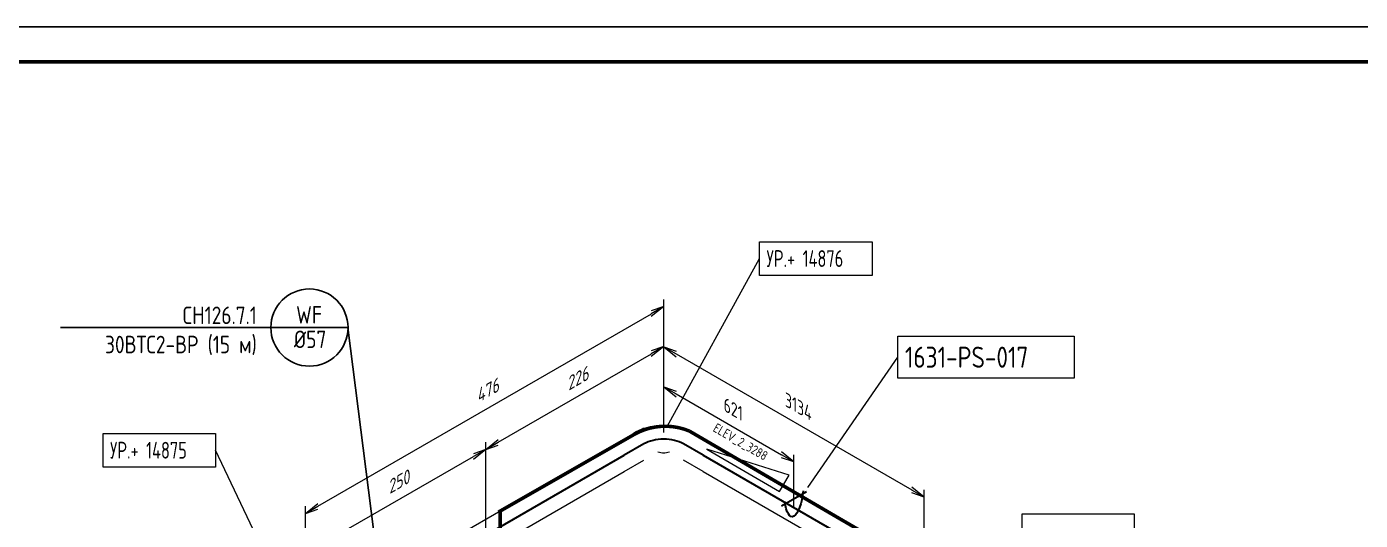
# Model space of a CAD drawing. Header units: millimetres. Extents: x 10051 to 26505, y 4675 to 5194.
# Drawn here: x 21267.3 to 21457.7, y 4988.7 to 5059.2 of the extents above; entities that cross this region are included whole.
import ezdxf
from ezdxf import colors
from ezdxf.entities.mleader import LeaderData, LeaderLine
from ezdxf.enums import TextEntityAlignment as Align
from ezdxf.math import Vec2, Vec3

# ---------------------------------------------------------------- set-up
doc = ezdxf.new("R2010")
doc.units = ezdxf.units.MM
doc.layers.get('0').update_dxf_attribs({"lineweight": 15})
for name, color, linetype, lineweight in [('--TEXT--', 150, 'Continuous', 25), ('_НС', 1, 'Continuous', 30), ('OFORMLENIE', 7, 'Continuous', 25), ('подложка', 252, 'Continuous', 9), ('Построение', 7, 'Continuous', 30)]:
    doc.layers.add(name, color=color, linetype=linetype, lineweight=lineweight)
doc.styles.add('GOST_2.304', font='CS_Gost2304.shx', dxfattribs={"height": 2.5})
doc.styles.add('Style-CS_Gost2304', font='CS_Gost2304.shx')
doc.styles.add('TNR_30', font='times.ttf', dxfattribs={"height": 3})

# ---------------------------------------------------------------- blocks, each defined once
blk = doc.blocks.new('TerminatorOpen_0.4')
at = {"color": 0, "linetype": 'ByBlock', "lineweight": -2}
for q in [(-1, 0.2), (-1, 0), (-1, -0.2)]:
    blk.add_line((0, 0), q, dxfattribs=at)
blk = doc.blocks.new('*U1752')
at = {"linetype": 'ByBlock', "lineweight": -2}
blk.add_lwpolyline([(420, 297), (0, 297), (0, 0), (420, 0)], close=True, dxfattribs=at)
at = {"linetype": 'ByBlock', "lineweight": 50}
blk.add_lwpolyline([(20, 292), (415, 292), (415, 5), (20, 5)], close=True, dxfattribs=at)
at = {"linetype": 'ByBlock', "lineweight": -2, "style": 'TNR_30'}
blk.add_attdef('ВЕРХНИЙ_НОМЕР_ЛИСТА', text='', height=3, dxfattribs=at).set_placement((410, 287), align=Align.MIDDLE_CENTER)
blk = doc.blocks.new('_DotSmall')
at = {"color": 0, "linetype": 'ByBlock', "const_width": 0.5}
blk.add_lwpolyline([(-0.0625, 0, 1), (0.0625, 0, 1)], format="xyb", close=True, dxfattribs=at)

msp = doc.modelspace()

# ---------------------------------------------------------------- hatches: boundary and pattern name
at = {"layer": 'подложка', "extrusion": (-0.707107, 0.408248, -0.57735)}
h = msp.add_hatch(color=256, dxfattribs=at)
edge = h.paths.add_edge_path()
edge.add_arc((-15004.71, -9051.42), 1, 45, 405)
at = {"layer": 'подложка', "extrusion": (-0.707107, -0.408248, 0.57735)}
h = msp.add_hatch(color=256, dxfattribs=at)
edge = h.paths.add_edge_path()
edge.add_arc((6353.53, 12306.81), 1, 45, 405)

# ---------------------------------------------------------------- linework, layer by layer
at = {"layer": '--TEXT--'}
msp.add_circle((21307.66, 5016.24), 5.51, dxfattribs=at)
at = {"layer": '_НС', "linetype": 'Continuous', "lineweight": 30, "const_width": 0.5}
for points in [[(21334.65, 4989.91), (21354, 5000.97, -0.233059), (21361.9, 5001.47), (21394.36, 4982.55, -0.559082), (21394.36, 4977.09), (21363.75, 4959.05), (21363.4, 4957.6), (21373.96, 4929.56), (21379.96, 4925.89), (21386.05, 4908.14), (21383.85, 4901.72), (21393.17, 4878.33)], [(21334.9, 4989.96), (21334.9, 4979.32), (21335.64, 4978.41), (21335.64, 4971.69), (21334.06, 4972.45), (21334.06, 4938.25, -0.534116), (21329.95, 4935.51), (21291.75, 4956.86), (21291.75, 4952.64), (21272.17, 4963.42)]]:
    msp.add_lwpolyline(points, format="xyb", dxfattribs=at)
at = {"layer": 'подложка'}
for p, q in [((21358.72, 5002.14, 218.4), (21371.92, 5026.09, 218.4)), ((21358.72, 5002.14, 218.4), (21371.92, 5026.09, 218.4)), ((21378.81, 4993.39, 233.58), (21391.67, 5012.01, 233.58)), ((21378.81, 4993.39, 233.58), (21391.67, 5012.01, 233.58)), ((21306.68, 4972.65, 260.14), (21294.27, 4998.73, 260.14)), ((21306.68, 4972.65, 260.14), (21294.27, 4998.73, 260.14))]:
    msp.add_line(p, q, dxfattribs=at)
at = {"layer": 'подложка', "extrusion": (0.707107, -0.408248, 0.57735)}
for p, q in [((21358.24, 5001.27, 218.4), (21358.24, 5020.25, 231.82)), ((21308.88, 4990.73, 271.4), (21356.47, 5018.21, 232.54)), ((21358.24, 5001.27, 218.4), (21358.24, 5014.53, 227.78)), ((21334.59, 4999.86, 246.36), (21356.47, 5012.49, 228.5)), ((21332.82, 4986.6, 239.15), (21332.82, 4999.86, 248.53)), ((21332.82, 4986.6, 239.15), (21332.82, 4999.86, 248.53)), ((21308.88, 4985.02, 267.36), (21331.06, 4997.82, 249.25)), ((21307.11, 4971.75, 260.14), (21307.11, 4990.73, 273.57))]:
    msp.add_line(p, q, dxfattribs=at)
at = {"layer": 'подложка', "extrusion": (-0.707107, -0.408248, 0.57735)}
for p, q in [((21358.24, 5001.27, 218.4), (21358.24, 5014.53, 227.78)), ((21360, 5012.49, 228.5), (21393.66, 4993.06, 255.98)), ((21358.24, 5001.27, 218.4), (21358.24, 5008.82, 223.74)), ((21360, 5006.78, 224.46), (21375.06, 4998.08, 236.76)), ((21376.83, 4990.53, 233.58), (21376.83, 4998.08, 238.92)), ((21395.43, 4979.79, 248.77), (21395.43, 4993.06, 258.15))]:
    msp.add_line(p, q, dxfattribs=at)
at = {"layer": 'подложка', "extrusion": (-5.55112e-17, 0.816497, 0.57735)}
for p, q in [((21352.6, 5000.32, 224.63), (21355.42, 5001.95, 222.33)), ((21354.2, 5001.35, 218.29), (21355.18, 5001.8, 217.64)), ((21355.18, 5001.8, 217.64), (21356.33, 5002.12, 217.19)), ((21356.33, 5002.12, 217.19), (21357.59, 5002.29, 216.95)), ((21357.59, 5002.29, 216.95), (21358.88, 5002.29, 216.95)), ((21358.88, 5002.29, 216.95), (21360.14, 5002.12, 217.19)), ((21360.14, 5002.12, 217.19), (21361.29, 5001.8, 217.64)), ((21363.87, 5000.32, 224.63), (21361.05, 5001.95, 222.33)), ((21361.29, 5001.8, 217.64), (21362.28, 5001.35, 218.29)), ((21312.74, 4977.31, 257.18), (21352.6, 5000.32, 224.63)), ((21353.42, 5000.79, 219.07), (21354.2, 5001.35, 218.29)), ((21362.28, 5001.35, 218.29), (21363.05, 5000.79, 219.07)), ((21363.87, 5000.32, 224.63), (21389.8, 4985.35, 245.8)), ((21357.42, 4998.49, 222.33), (21358.08, 4998.35, 222.53)), ((21358.08, 4998.35, 222.53), (21358.39, 4998.35, 222.53)), ((21358.39, 4998.35, 222.53), (21359.05, 4998.49, 222.33)), ((21352.6, 4995.7, 221.36), (21355.42, 4997.33, 219.07)), ((21363.87, 4995.7, 221.36), (21361.05, 4997.33, 219.07)), ((21312.74, 4972.69, 253.91), (21352.6, 4995.7, 221.36)), ((21363.87, 4995.7, 221.36), (21389.8, 4980.74, 242.53))]:
    msp.add_line(p, q, dxfattribs=at)
at = {"layer": 'подложка', "elevation": 227.27, "flags": 128}
msp.add_lwpolyline([(21364.4, 4998.86), (21374.79, 4992.86), (21376.13, 4995.17), (21364.4, 4998.86)], dxfattribs=at)
at = {"layer": 'подложка'}
for points in [[(21371.92, 5028.49, 218.4), (21387.99, 5028.49, 218.4), (21387.99, 5023.69, 218.4), (21371.92, 5023.69, 218.4)], [(21391.67, 5015.01, 233.58), (21416.85, 5015.01, 233.58), (21416.85, 5009.01, 233.58), (21391.67, 5009.01, 233.58)], [(21278.2, 5001.13, 260.14), (21294.27, 5001.13, 260.14), (21294.27, 4996.33, 260.14), (21278.2, 4996.33, 260.14)], [(21409.4, 4989.65, 248.77), (21425.41, 4989.65, 248.77), (21425.41, 4984.85, 248.77), (21409.4, 4984.85, 248.77)]]:
    msp.add_3dface(points, dxfattribs=at)
at = {"layer": 'Построение', "ltscale": 0.3, "extrusion": (0.707107, -0.408248, 0.57735)}
msp.add_line((21378.6, 4992.77, 233.01), (21375.06, 4990.73, 235.89), dxfattribs=at)
at = {"layer": 'Построение', "ltscale": 0.3, "extrusion": (-5.55112e-17, 0.816497, 0.57735), "elevation": 4209.61}
msp.add_lwpolyline([(-21363.87, -2703.53), (-21361.05, -2706.34, 0.414227), (-21355.42, -2706.34), (-21352.6, -2703.53)], format="xyb", dxfattribs=at)
for points in [[(-21312.74, -2663.67), (-21352.6, -2703.53)], [(-21363.87, -2703.53), (-21389.8, -2677.6)]]:
    msp.add_lwpolyline(points, dxfattribs=at)
at = {"layer": 'Построение', "ltscale": 0.3, "extrusion": (-0.707107, 0.408248, -0.57735)}
msp.add_ellipse((21376.83, 4993.8, 235.89), major_axis=(0, 4.49, 3.18), ratio=0.363636, start_param=1.942965, end_param=4.34022, dxfattribs=at)

# ---------------------------------------------------------------- block references
at = {"layer": 'OFORMLENIE'}
msp.add_blockref('*U1752', (21144.59, 4762.19), dxfattribs=at)
at = {"layer": 'подложка', "extrusion": (0.707107, -0.408248, 0.57735), "xscale": 2.5, "yscale": 2.5, "zscale": 2.5}
for p, rotation in [((15025.9, -9041.5, 13186.89), 314.9999999999999), ((15020.95, -9046.45, 13186.89), 314.9999999999999), ((14995.54, -9021.04, 13186.89), 134.9999999999999), ((14995.54, -9021.04, 13186.89), 314.9999999999999), ((14974.77, -8990.37, 13186.89), 134.9999999999999)]:
    msp.add_blockref('TerminatorOpen_0.4', p, dxfattribs=dict(at, rotation=rotation))
at = {"layer": 'подложка', "extrusion": (-0.707107, -0.408248, 0.57735), "xscale": 2.500000000000004, "yscale": 2.500000000000004, "zscale": 2.500000000000004}
for p, rotation in [((6337.29, 12311.79, -17018.22), 225.0000000000001), ((6342.24, 12306.84, -17018.22), 225.0000000000001), ((6360.83, 12325.43, -17018.22), 45.00000000000011), ((6374.48, 12348.98, -17018.22), 45.00000000000011)]:
    msp.add_blockref('TerminatorOpen_0.4', p, dxfattribs=dict(at, rotation=rotation))

# ---------------------------------------------------------------- texts
at = {"layer": '--TEXT--', "style": 'GOST_2.304'}
for s, p in [('WF', (21305.76, 5016.81)), ('%%C57', (21305.45, 5013.31))]:
    msp.add_text(s, height=2.5, rotation=360, dxfattribs=at).set_placement(p)
at = {"layer": 'подложка', "style": 'Style-CS_Gost2304', "width": 0.875}
for s, p in [('УР.+ 14876', (21372.92, 5026.09, 218.4)), ('УР.+ 14875', (21279.2, 4998.73, 260.14))]:
    msp.add_text(s, height=2.4, rotation=360, dxfattribs=at).set_placement(p, align=Align.MIDDLE_LEFT)
at = {"layer": 'подложка', "style": 'Style-CS_Gost2304'}
msp.add_text('1631-PS-017', height=3, rotation=360, dxfattribs=at).set_placement((21392.67, 5012.01, 233.58), align=Align.MIDDLE_LEFT)
at = {"layer": 'подложка', "extrusion": (0.707107, -0.408248, 0.57735), "char_height": 2.5, "attachment_point": 5, "text_direction": (0.707107, 0.408248, -0.57735), "style": 'GOST_2.304'}
for s, insert in [('\\A1;226', (21346.15, 5009.09, 238.73)), ('\\A1;476', (21333.29, 5007.38, 253.27)), ('\\A1;250', (21320.59, 4994.33, 259.6))]:
    msp.add_mtext(s, dxfattribs=dict(at, insert=insert))
at = {"layer": 'подложка', "extrusion": (-0.707107, -0.408248, 0.57735), "char_height": 2.5, "attachment_point": 5, "text_direction": (0.707107, -0.408248, 0.57735), "style": 'GOST_2.304'}
for s, insert in [('\\A1;621', (21368.15, 5004.62, 232.92)), ('\\A1;3134', (21377.45, 5004.97, 244.55))]:
    msp.add_mtext(s, dxfattribs=dict(at, insert=insert))
at = {"layer": 'подложка', "style": 'Style-CS_Gost2304'}
msp.add_attdef('ELEV_2_3288', text='0.3%', height=1.333, rotation=330, dxfattribs=at).set_placement((21369.21, 4999.93, 227.27), align=Align.MIDDLE_CENTER)

# ---------------------------------------------------------------- leaders
at = {"layer": '--TEXT--'}
ml = msp.add_multileader_mtext('Standard', dxfattribs=at)
ml.set_content('СН126.7.1\\P30ВТС2-ВР (15 м)', color=256, style='GOST_2.304')
ml.set_leader_properties()
ml.set_arrow_properties(name='DOTSMALL')
ml.build(insert=Vec2(0, 0))
ml.multileader.update_dxf_attribs({"text_left_attachment_type": 6, "text_right_attachment_type": 6, "dogleg_length": 0.36, "arrow_head_size": 2.5})
ctx = ml.context
ctx.base_point, ctx.char_height, ctx.arrow_head_size, ctx.plane_origin = Vec3(21271.21, 5016.24), 2.5, 2.5, Vec3(21310.23, 5041.83)
ctx.left_attachment, ctx.right_attachment, ctx.text_align_type = 6, 6, 2
notes = []
notes.append((ctx, [(0, (1, 1, 0), (21313.16, 5016.24), (-1, 0), 11.02, [(0, [(21317.69, 4980.59)], 0, [])])]))
ctx.mtext.insert, ctx.mtext.defined_height, ctx.mtext.alignment, ctx.mtext.flow_direction = Vec3(21300.15, 5019.24), 0.0309, 3, 5
for ctx, leaders in notes:
    for number, flags, end, landing, length, lines in leaders:
        leader = LeaderData()
        leader.index, (leader.has_last_leader_line, leader.has_dogleg_vector, leader.attachment_direction) = number, flags
        leader.last_leader_point, leader.dogleg_vector, leader.dogleg_length = Vec3(end), Vec3(landing), length
        for number, points, colour, breaks in lines:
            line = LeaderLine()
            line.index, line.vertices, line.color, line.breaks = number, Vec3.list(points), colors.encode_raw_color(colour), breaks
            leader.lines.append(line)
        ctx.leaders.append(leader)

doc.saveas('drawing.dxf')
